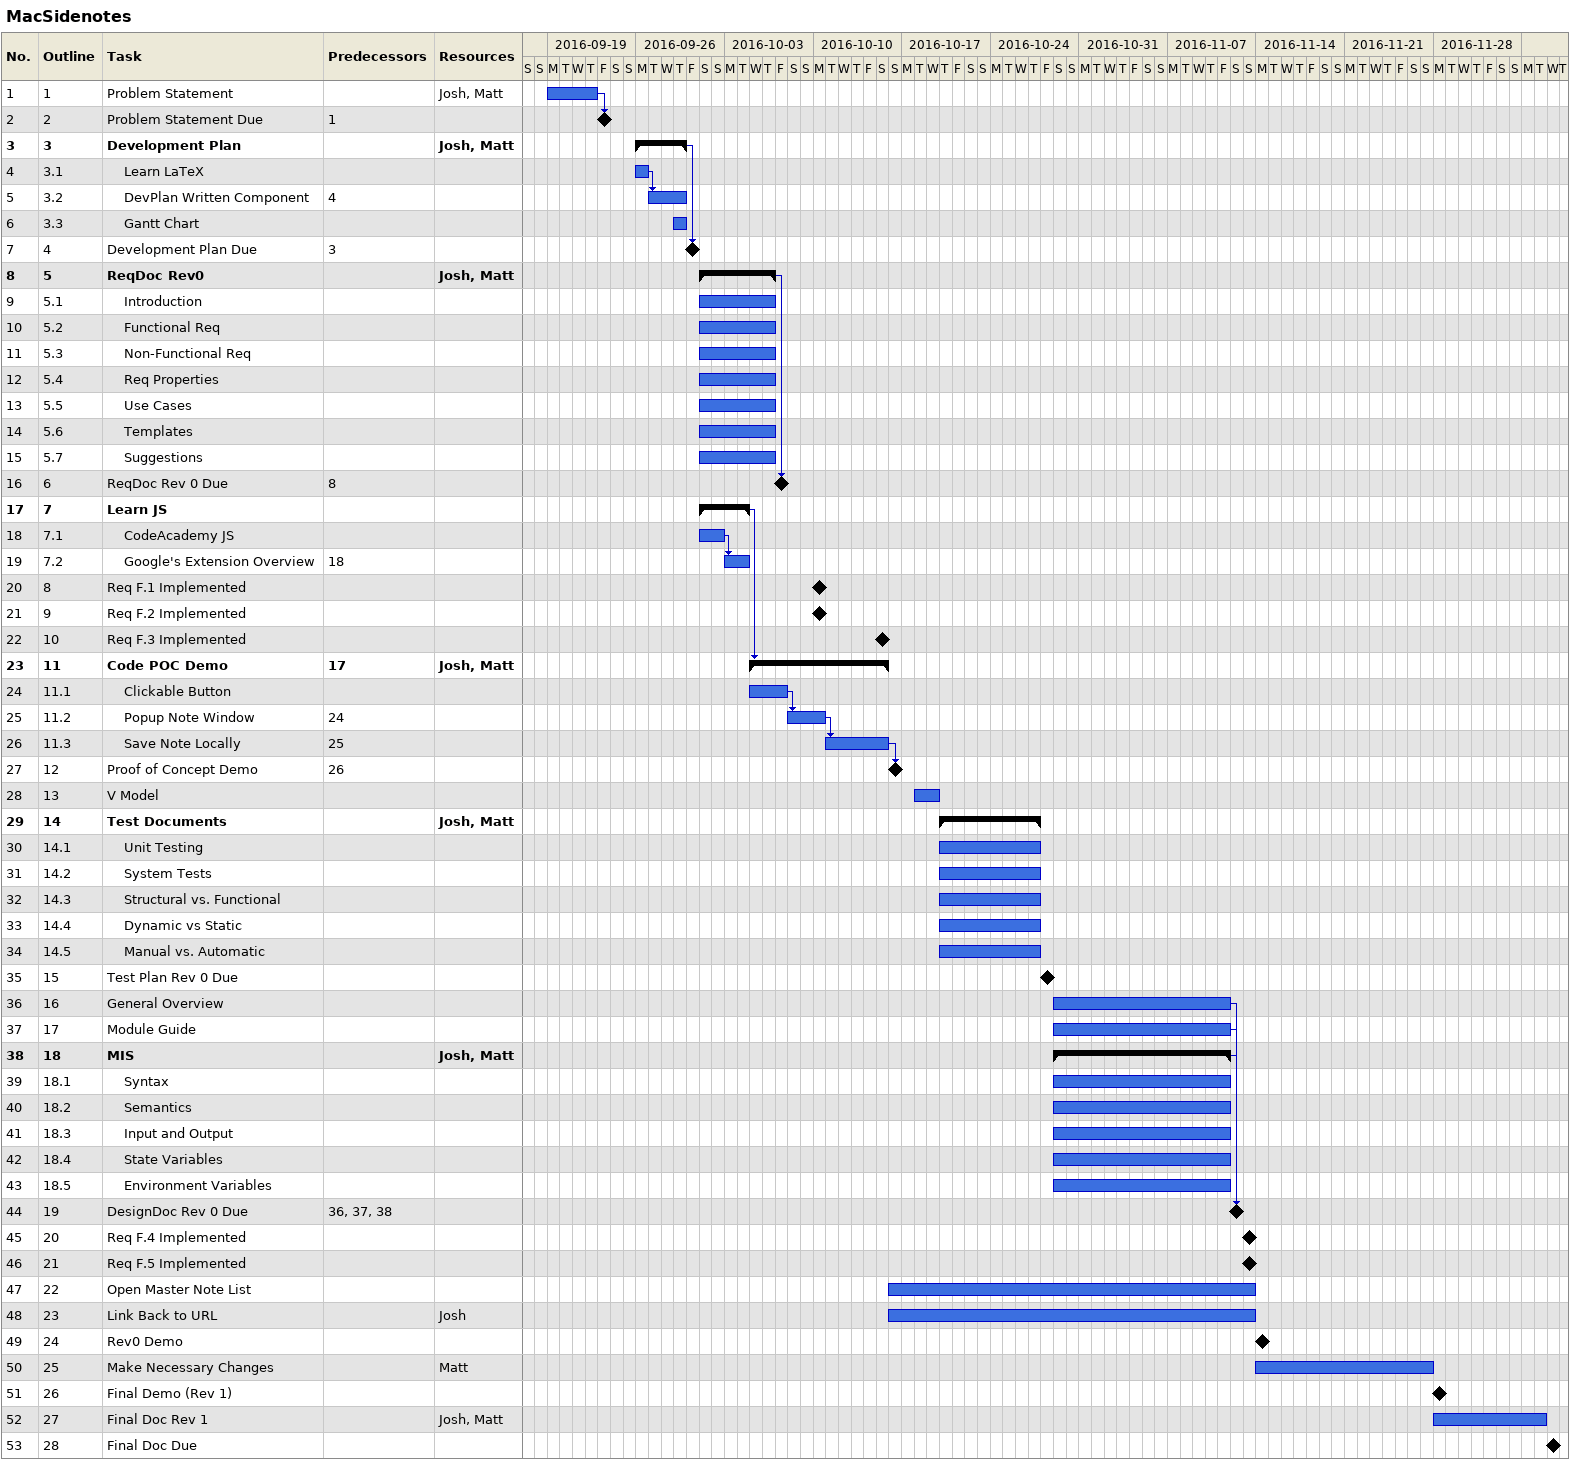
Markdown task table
MacSidenotes

| ID | WBS | Task | Start | Finish | Predecessors | Resources |
|---|---|---|---|---|---|---|
| 1 | 1 | Problem Statement | 2016-09-19 | 2016-09-22 |  | Josh, Matt |
| 2 | 2 | Problem Statement Due (milestone) | 2016-09-23 | 2016-09-23 | 1 |  |
| 3 | 3 | **Development Plan** | 2016-09-26 | 2016-09-29 |  | Josh, Matt |
| 4 | 3.1 | Learn LaTeX | 2016-09-26 | 2016-09-26 |  |  |
| 5 | 3.2 | DevPlan Written Component | 2016-09-27 | 2016-09-29 | 4 |  |
| 6 | 3.3 | Gantt Chart | 2016-09-29 | 2016-09-29 |  |  |
| 7 | 4 | Development Plan Due (milestone) | 2016-09-30 | 2016-09-30 | 3 |  |
| 8 | 5 | **ReqDoc Rev0** | 2016-10-01 | 2016-10-06 |  | Josh, Matt |
| 9 | 5.1 | Introduction | 2016-10-01 | 2016-10-06 |  |  |
| 10 | 5.2 | Functional Req | 2016-10-01 | 2016-10-06 |  |  |
| 11 | 5.3 | Non-Functional Req | 2016-10-01 | 2016-10-06 |  |  |
| 12 | 5.4 | Req Properties | 2016-10-01 | 2016-10-06 |  |  |
| 13 | 5.5 | Use Cases | 2016-10-01 | 2016-10-06 |  |  |
| 14 | 5.6 | Templates | 2016-10-01 | 2016-10-06 |  |  |
| 15 | 5.7 | Suggestions | 2016-10-01 | 2016-10-06 |  |  |
| 16 | 6 | ReqDoc Rev 0 Due (milestone) | 2016-10-07 | 2016-10-07 | 8 |  |
| 17 | 7 | **Learn JS** | 2016-10-01 | 2016-10-04 |  |  |
| 18 | 7.1 | CodeAcademy JS | 2016-10-01 | 2016-10-02 |  |  |
| 19 | 7.2 | Google's Extension Overview | 2016-10-03 | 2016-10-04 | 18 |  |
| 20 | 8 | Req F.1 Implemented (milestone) | 2016-10-10 | 2016-10-10 |  |  |
| 21 | 9 | Req F.2 Implemented (milestone) | 2016-10-10 | 2016-10-10 |  |  |
| 22 | 10 | Req F.3 Implemented (milestone) | 2016-10-15 | 2016-10-15 |  |  |
| 23 | 11 | **Code POC Demo** | 2016-10-05 | 2016-10-15 | 17 | Josh, Matt |
| 24 | 11.1 | Clickable Button | 2016-10-05 | 2016-10-07 |  |  |
| 25 | 11.2 | Popup Note Window | 2016-10-08 | 2016-10-10 | 24 |  |
| 26 | 11.3 | Save Note Locally | 2016-10-11 | 2016-10-15 | 25 |  |
| 27 | 12 | Proof of Concept Demo (milestone) | 2016-10-16 | 2016-10-16 | 26 |  |
| 28 | 13 | V Model | 2016-10-18 | 2016-10-19 |  |  |
| 29 | 14 | **Test Documents** | 2016-10-20 | 2016-10-27 |  | Josh, Matt |
| 30 | 14.1 | Unit Testing | 2016-10-20 | 2016-10-27 |  |  |
| 31 | 14.2 | System Tests | 2016-10-20 | 2016-10-27 |  |  |
| 32 | 14.3 | Structural vs. Functional | 2016-10-20 | 2016-10-27 |  |  |
| 33 | 14.4 | Dynamic vs Static | 2016-10-20 | 2016-10-27 |  |  |
| 34 | 14.5 | Manual vs. Automatic | 2016-10-20 | 2016-10-27 |  |  |
| 35 | 15 | Test Plan Rev 0 Due (milestone) | 2016-10-28 | 2016-10-28 |  |  |
| 36 | 16 | General Overview | 2016-10-29 | 2016-11-11 |  |  |
| 37 | 17 | Module Guide | 2016-10-29 | 2016-11-11 |  |  |
| 38 | 18 | **MIS** | 2016-10-29 | 2016-11-11 |  | Josh, Matt |
| 39 | 18.1 | Syntax | 2016-10-29 | 2016-11-11 |  |  |
| 40 | 18.2 | Semantics | 2016-10-29 | 2016-11-11 |  |  |
| 41 | 18.3 | Input and Output | 2016-10-29 | 2016-11-11 |  |  |
| 42 | 18.4 | State Variables | 2016-10-29 | 2016-11-11 |  |  |
| 43 | 18.5 | Environment Variables | 2016-10-29 | 2016-11-11 |  |  |
| 44 | 19 | DesignDoc Rev 0 Due (milestone) | 2016-11-12 | 2016-11-12 | 36, 37, 38 |  |
| 45 | 20 | Req F.4 Implemented (milestone) | 2016-11-13 | 2016-11-13 |  |  |
| 46 | 21 | Req F.5 Implemented (milestone) | 2016-11-13 | 2016-11-13 |  |  |
| 47 | 22 | Open Master Note List | 2016-10-16 | 2016-11-13 |  |  |
| 48 | 23 | Link Back to URL | 2016-10-16 | 2016-11-13 |  | Josh |
| 49 | 24 | Rev0 Demo (milestone) | 2016-11-14 | 2016-11-14 |  |  |
| 50 | 25 | Make Necessary Changes | 2016-11-14 | 2016-11-27 |  | Matt |
| 51 | 26 | Final Demo (Rev 1) (milestone) | 2016-11-28 | 2016-11-28 |  |  |
| 52 | 27 | Final Doc Rev 1 | 2016-11-28 | 2016-12-06 |  | Josh, Matt |
| 53 | 28 | Final Doc Due (milestone) | 2016-12-07 | 2016-12-07 |  |  |
